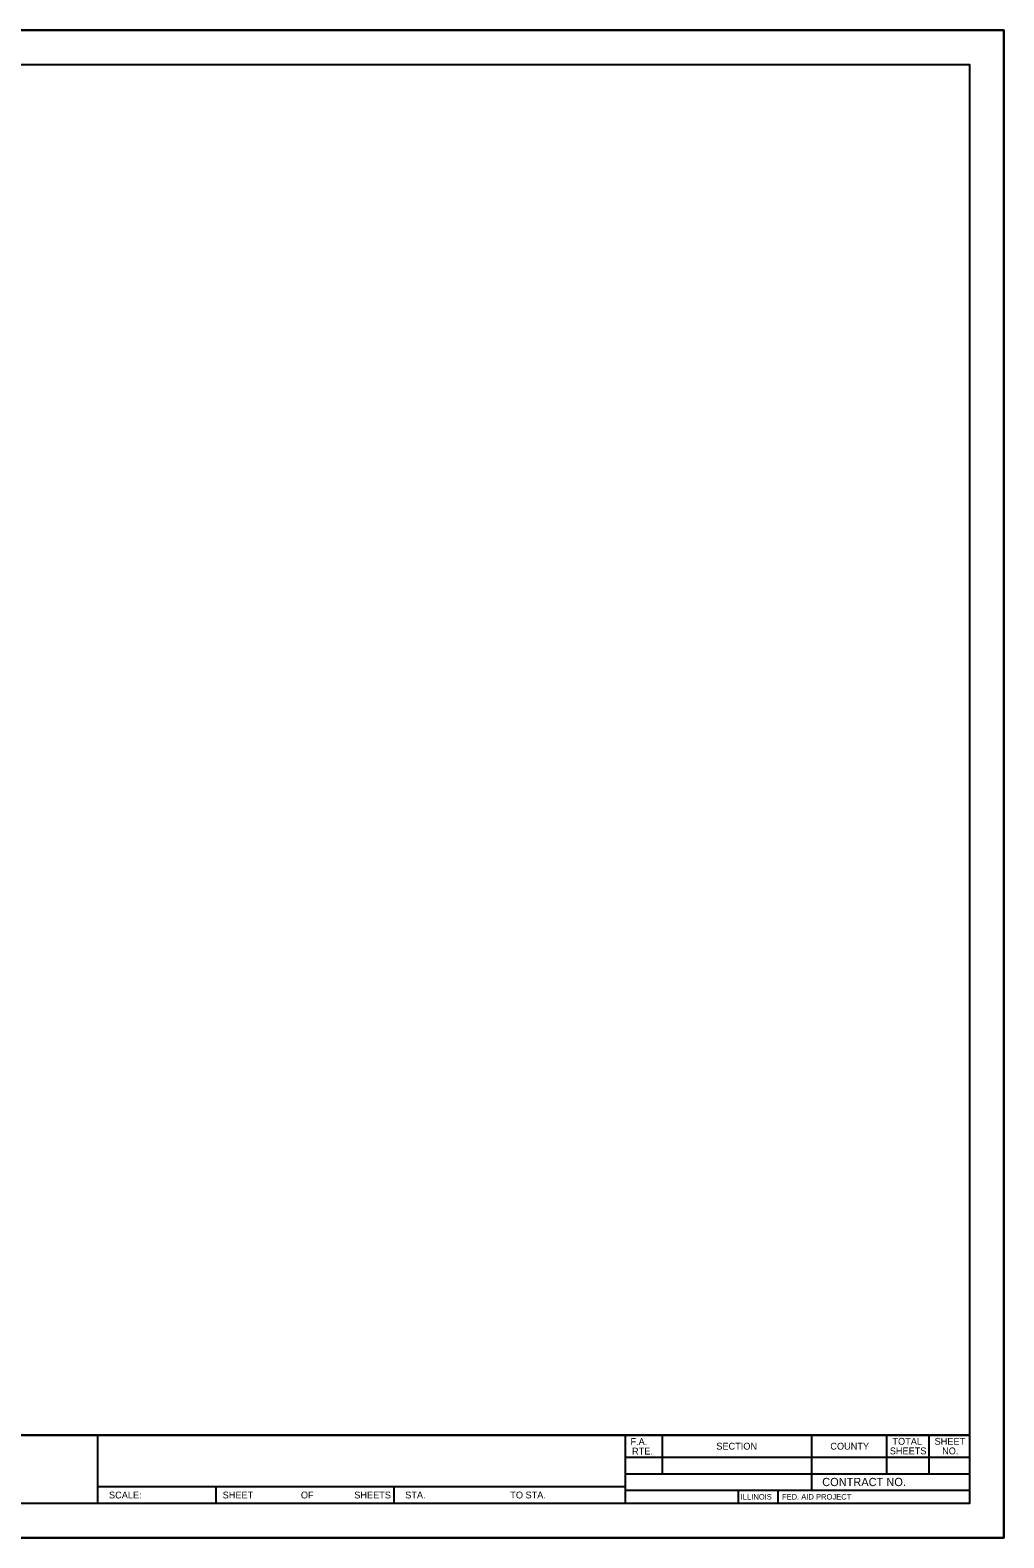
# Model space of a CAD drawing. Extents: x 2399477 to 2400157, y 259168 to 259608.
# Drawn here: x 2399872.4 to 2400156.5, y 259168 to 259608 of the extents above; entities that cross this region are included whole.
import ezdxf

# ---------------------------------------------------------------- set-up
doc = ezdxf.new("R2010")
doc.units = 0
for name, color, linetype in [('Level 48', 7, 'Continuous'), ('Sheets_50 Reference Boundary', 7, 'Continuous'), ('Sheets_General Details', 7, 'Continuous'), ('Sheets_Printer Plotting Border', 7, 'Continuous')]:
    doc.layers.add(name, color=color, linetype=linetype)

msp = doc.modelspace()

# ---------------------------------------------------------------- linework, layer by layer
at = {"layer": 'Level 48'}
msp.add_lwpolyline([(2399476.54, 259608.02), (2400156.54, 259608.02), (2400156.54, 259168.02), (2399476.54, 259168.02)], close=True, dxfattribs=at)
at = {"layer": 'Sheets_50 Reference Boundary'}
msp.add_lwpolyline([(2399516.54, 259598.02), (2400146.54, 259598.02), (2400146.54, 259198.02), (2399516.54, 259198.02)], close=True, dxfattribs=at)
at = {"layer": 'Sheets_General Details'}
for p, q in [((2400156.54, 259608.02), (2399476.54, 259608.02)), ((2400156.54, 259168.02), (2400156.54, 259608.02)), ((2399516.54, 259198.02), (2400146.54, 259198.02)), ((2399892.02, 259198.02), (2399892.02, 259178.02)), ((2400046.02, 259198.02), (2400046.02, 259178.02)), ((2400056.82, 259198.02), (2400056.82, 259186.72)), ((2400100.42, 259198.02), (2400100.42, 259181.92)), ((2400122.27, 259198.02), (2400122.27, 259186.72)), ((2400134.68, 259198.02), (2400134.68, 259186.72)), ((2400046.02, 259191.52), (2400146.54, 259191.52)), ((2400046.02, 259186.72), (2400146.54, 259186.72)), ((2399892.02, 259183.02), (2400046.02, 259183.02)), ((2399926.54, 259183.02), (2399926.54, 259178.02)), ((2399978.54, 259183.02), (2399978.54, 259178.02)), ((2400046.02, 259181.92), (2400146.54, 259181.92)), ((2400078.97, 259181.92), (2400078.97, 259178.02)), ((2400090.57, 259181.92), (2400090.57, 259178.02)), ((2400156.54, 259168.02), (2399476.54, 259168.02))]:
    msp.add_line(p, q, dxfattribs=at)
msp.add_lwpolyline([(2399516.54, 259598.02), (2400146.54, 259598.02), (2400146.54, 259178.02), (2399516.54, 259178.02)], close=True, dxfattribs=at)
at = {"layer": 'Sheets_Printer Plotting Border'}
msp.add_lwpolyline([(2399476.54, 259168.02), (2400156.54, 259168.02), (2400156.54, 259608.02), (2399476.54, 259608.02)], close=True, dxfattribs=at)

# ---------------------------------------------------------------- texts
at = {"layer": 'Sheets_General Details'}
for s, height, p in [('F.A.  ', 2, (2400047.57, 259195.12)), ('SECTION', 2, (2400072.63, 259193.77)), ('COUNTY', 2, (2400105.91, 259193.77)), ('TOTAL', 2, (2400124.03, 259195.19)), ('SHEET', 2, (2400136.33, 259195.19)), ('RTE.', 2, (2400048.03, 259192.32)), ('SHEETS', 2, (2400123.25, 259192.39)), ('NO.', 2, (2400138.53, 259192.39)), ('CONTRACT NO.      ', 2.4, (2400103.53, 259183.12)), ('SCALE:          ', 2, (2399895.41, 259179.52)), ('SHEET', 2, (2399928.58, 259179.52)), ('OF', 2, (2399951.39, 259179.52)), ('SHEETS', 2, (2399966.98, 259179.52)), ('STA.', 2, (2399981.84, 259179.52)), ('TO STA.', 2, (2400012.5, 259179.52)), ('ILLINOIS', 1.6, (2400079.75, 259179.21)), ('FED. AID PROJECT', 1.6, (2400091.78, 259179.21))]:
    msp.add_text(s, height=height, dxfattribs=at).set_placement(p)

doc.saveas('drawing.dxf')
